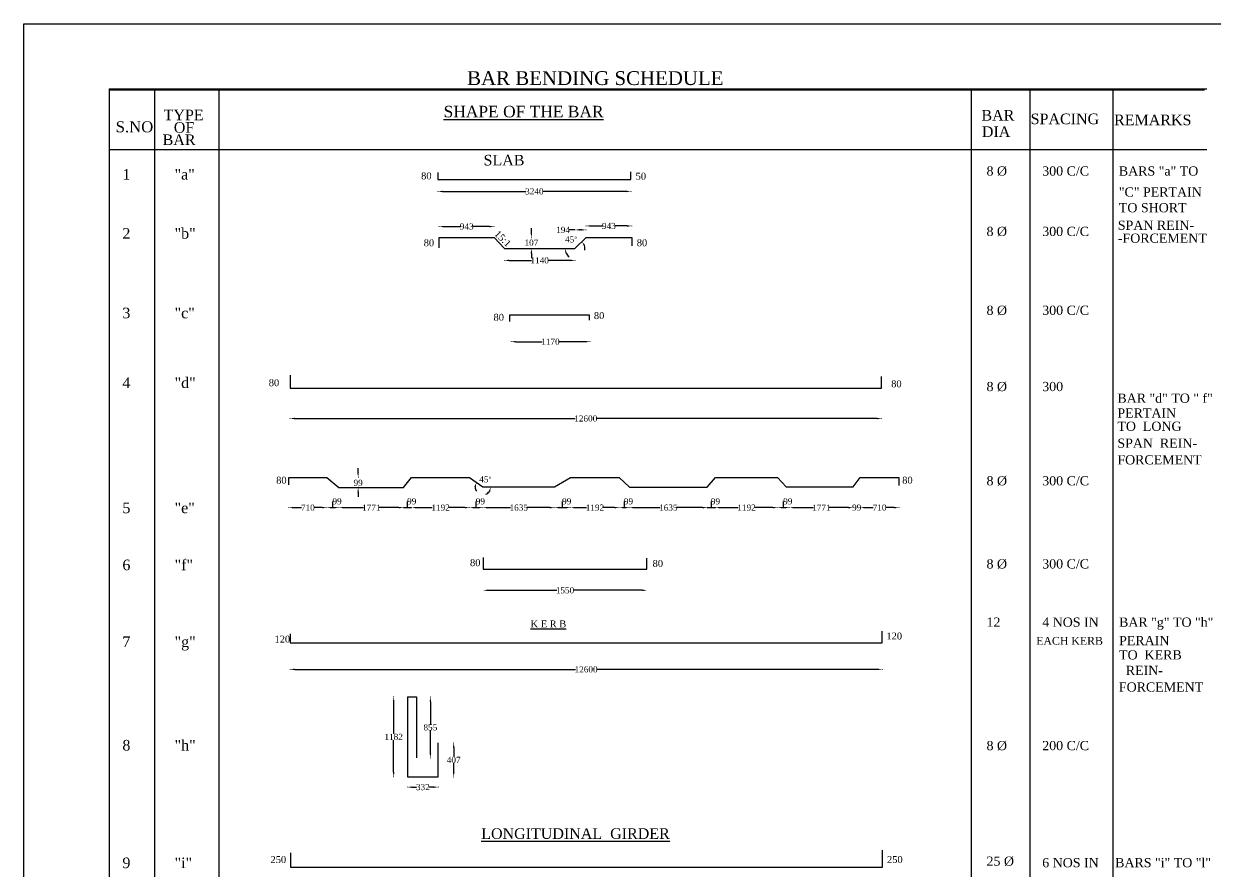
# Model space of a CAD drawing. Header units: millimetres. Extents: x -51840 to -5296, y 21153 to 56967.
# Drawn here: x -51840 to -26484, y 38938 to 56967 of the extents above; entities that cross this region are included whole.
import ezdxf

# ---------------------------------------------------------------- set-up
doc = ezdxf.new("R2010")
doc.units = ezdxf.units.MM
doc.header["$MEASUREMENT"] = 0
for name, color, linetype in [('DIM', 5, 'Continuous'), ('DWG.LINE', 10, 'Continuous'), ('TEXT', 7, 'Continuous')]:
    doc.layers.add(name, color=color, linetype=linetype)
doc.layers.add('TITLE', color=7, linetype='Continuous', lineweight=30)
doc.styles.get("Standard").update_dxf_attribs({"font": 'times.ttf', "height": 130})
doc.dimstyles.get("Standard").update_dxf_attribs({"dimtxt": 130, "dimasz": 100, "dimexe": 0.18, "dimexo": 0.0625, "dimgap": 0.09, "dimtad": 0, "dimtih": 1, "dimtoh": 1, "dimdec": 0, "dimzin": 0, "dimdsep": 46, "dimtxsty": 'Standard', "dimcen": 300, "dimclrd": 5, "dimclre": 5, "dimclrt": 4, "dimadec": 0, "dimazin": 0, "dimtfac": 1, "dimtdec": 0, "dimtofl": 0, "dimtmove": 0, "dimatfit": 3, "dimfxl": 0, "dimtolj": 1, "dimtzin": 0, "dimarcsym": 0})

# ---------------------------------------------------------------- blocks, each defined once
blk = doc.blocks.new('*D51')
at = {"layer": 'Defpoints', "color": 0, "ltscale": 0.2}
for p in [(-43019, 53648), (-38910, 53648), (-38910, 53396)]:
    blk.add_point(p, dxfattribs=at)
at = {"layer": 'DIM', "color": 5, "lineweight": -2, "ltscale": 0.2}
for p, q in [((-43019, 53401), (-43019, 53396)), ((-42919, 53396), (-41149, 53396)), ((-39010, 53396), (-40780, 53396)), ((-38910, 53401), (-38910, 53396))]:
    blk.add_line(p, q, dxfattribs=at)
at = {"layer": 'DIM', "color": 5, "ltscale": 0.2}
for points in [[(-42919, 53413), (-42919, 53380), (-43019, 53396)], [(-39010, 53413), (-39010, 53380), (-38910, 53396)]]:
    blk.add_solid(points, dxfattribs=at)
at = {"layer": 'DIM', "color": 4, "ltscale": 0.2, "insert": (-40965, 53396), "char_height": 130, "attachment_point": 5}
blk.add_mtext('\\A1;3240', dxfattribs=at)
blk = doc.blocks.new('*D52')
at = {"layer": 'Defpoints', "color": 0, "ltscale": 0.2}
for p in [(-41818, 52648), (-42995, 52413), (-41818, 52413)]:
    blk.add_point(p, dxfattribs=at)
at = {"layer": 'DIM', "color": 5, "lineweight": -2, "ltscale": 0.2}
for p, q in [((-42995, 52643), (-42995, 52648)), ((-42895, 52648), (-42539, 52648)), ((-41918, 52648), (-42274, 52648)), ((-41818, 52643), (-41818, 52648))]:
    blk.add_line(p, q, dxfattribs=at)
at = {"layer": 'DIM', "color": 5, "ltscale": 0.2}
for points in [[(-42895, 52664), (-42895, 52631), (-42995, 52648)], [(-41918, 52664), (-41918, 52631), (-41818, 52648)]]:
    blk.add_solid(points, dxfattribs=at)
at = {"layer": 'DIM', "color": 4, "ltscale": 0.2, "insert": (-42406, 52648), "char_height": 130, "attachment_point": 5}
blk.add_mtext('\\A1;943', dxfattribs=at)
blk = doc.blocks.new('*D53')
at = {"layer": 'Defpoints', "color": 0, "ltscale": 0.2}
for p in [(-41603, 52178), (-40100, 52178), (-40100, 51927)]:
    blk.add_point(p, dxfattribs=at)
at = {"layer": 'DIM', "color": 5, "lineweight": -2, "ltscale": 0.2}
for p, q in [((-41603, 51932), (-41603, 51927)), ((-41503, 51927), (-41029, 51927)), ((-40200, 51927), (-40674, 51927)), ((-40100, 51932), (-40100, 51927))]:
    blk.add_line(p, q, dxfattribs=at)
at = {"layer": 'DIM', "color": 5, "ltscale": 0.2}
for points in [[(-41503, 51944), (-41503, 51910), (-41603, 51927)], [(-40200, 51944), (-40200, 51910), (-40100, 51927)]]:
    blk.add_solid(points, dxfattribs=at)
at = {"layer": 'DIM', "color": 4, "ltscale": 0.2, "insert": (-40852, 51927), "char_height": 130, "attachment_point": 5}
blk.add_mtext('\\A1;1140', dxfattribs=at)
blk = doc.blocks.new('*D54')
at = {"layer": 'Defpoints', "color": 0, "ltscale": 0.2}
for p in [(-38891, 52661), (-39865, 52413), (-38891, 52413)]:
    blk.add_point(p, dxfattribs=at)
at = {"layer": 'DIM', "color": 5, "lineweight": -2, "ltscale": 0.2}
for p, q in [((-39865, 52656), (-39865, 52661)), ((-39765, 52661), (-39510, 52661)), ((-38991, 52661), (-39245, 52661)), ((-38891, 52656), (-38891, 52661))]:
    blk.add_line(p, q, dxfattribs=at)
at = {"layer": 'DIM', "color": 5, "ltscale": 0.2}
for points in [[(-39765, 52678), (-39765, 52644), (-39865, 52661)], [(-38991, 52678), (-38991, 52644), (-38891, 52661)]]:
    blk.add_solid(points, dxfattribs=at)
at = {"layer": 'DIM', "color": 4, "ltscale": 0.2, "insert": (-39378, 52661), "char_height": 130, "attachment_point": 5}
blk.add_mtext('\\A1;943', dxfattribs=at)
blk = doc.blocks.new('*D55')
at = {"layer": 'Defpoints', "color": 0, "ltscale": 0.2}
for p in [(-41047, 52413), (-41028, 52413), (-41047, 52178)]:
    blk.add_point(p, dxfattribs=at)
at = {"layer": 'DIM', "color": 5, "lineweight": -2, "ltscale": 0.2}
for p, q in [((-41028, 52513), (-41028, 52613)), ((-41033, 52413), (-41028, 52413)), ((-41033, 52178), (-41028, 52178)), ((-41028, 52078), (-41028, 51978))]:
    blk.add_line(p, q, dxfattribs=at)
at = {"layer": 'DIM', "color": 5, "ltscale": 0.2}
for points in [[(-41045, 52513), (-41011, 52513), (-41028, 52413)], [(-41045, 52078), (-41011, 52078), (-41028, 52178)]]:
    blk.add_solid(points, dxfattribs=at)
at = {"layer": 'DIM', "color": 4, "ltscale": 0.2, "insert": (-41028, 52306), "char_height": 130, "attachment_point": 5}
blk.add_mtext('\\A1;107', dxfattribs=at)
blk = doc.blocks.new('*D2')
at = {"layer": 'Defpoints', "color": 0, "ltscale": 0.2}
for p in [(-41462, 50219), (-39781, 50219), (-39781, 50195)]:
    blk.add_point(p, dxfattribs=at)
at = {"layer": 'DIM', "color": 5, "lineweight": -2, "ltscale": 0.2}
for p, q in [((-41462, 50200), (-41462, 50195)), ((-41362, 50195), (-40799, 50195)), ((-39881, 50195), (-40444, 50195)), ((-39781, 50200), (-39781, 50195))]:
    blk.add_line(p, q, dxfattribs=at)
at = {"layer": 'DIM', "color": 5, "ltscale": 0.2}
for points in [[(-41362, 50212), (-41362, 50178), (-41462, 50195)], [(-39881, 50212), (-39881, 50178), (-39781, 50195)]]:
    blk.add_solid(points, dxfattribs=at)
at = {"layer": 'DIM', "color": 4, "ltscale": 0.2, "insert": (-40622, 50195), "char_height": 130, "attachment_point": 5}
blk.add_mtext('\\A1;1170', dxfattribs=at)
blk = doc.blocks.new('*D3')
at = {"layer": 'Defpoints', "color": 0, "ltscale": 0.2}
for p in [(-46170, 48537), (-33570, 48559), (-33570, 48537)]:
    blk.add_point(p, dxfattribs=at)
at = {"layer": 'DIM', "color": 5, "lineweight": -2, "ltscale": 0.2}
for p, q in [((-46170, 48554), (-46170, 48559)), ((-46070, 48559), (-40095, 48559)), ((-33670, 48559), (-39644, 48559)), ((-33570, 48554), (-33570, 48559))]:
    blk.add_line(p, q, dxfattribs=at)
at = {"layer": 'DIM', "color": 5, "ltscale": 0.2}
for points in [[(-46070, 48576), (-46070, 48543), (-46170, 48559)], [(-33670, 48576), (-33670, 48543), (-33570, 48559)]]:
    blk.add_solid(points, dxfattribs=at)
at = {"layer": 'DIM', "color": 4, "ltscale": 0.2, "insert": (-39870, 48559), "char_height": 130, "attachment_point": 5}
blk.add_mtext('\\A1;12600', dxfattribs=at)
blk = doc.blocks.new('*D4')
at = {"layer": 'Defpoints', "color": 0, "ltscale": 0.2}
for p in [(-46194, 46657), (-45385, 46661), (-45385, 46657)]:
    blk.add_point(p, dxfattribs=at)
at = {"layer": 'DIM', "color": 5, "lineweight": -2, "ltscale": 0.2}
for p, q in [((-46194, 46657), (-46194, 46661)), ((-46094, 46661), (-45927, 46661)), ((-45485, 46661), (-45653, 46661)), ((-45385, 46657), (-45385, 46661))]:
    blk.add_line(p, q, dxfattribs=at)
at = {"layer": 'DIM', "color": 5, "ltscale": 0.2}
for points in [[(-46094, 46678), (-46094, 46644), (-46194, 46661)], [(-45485, 46678), (-45485, 46644), (-45385, 46661)]]:
    blk.add_solid(points, dxfattribs=at)
at = {"layer": 'DIM', "color": 4, "ltscale": 0.2, "insert": (-45790, 46661), "char_height": 130, "attachment_point": 5}
blk.add_mtext('\\A1;710', dxfattribs=at)
blk = doc.blocks.new('*D5')
at = {"layer": 'Defpoints', "color": 0, "ltscale": 0.2}
for p in [(-45385, 46657), (-45127, 46661), (-45127, 46642)]:
    blk.add_point(p, dxfattribs=at)
at = {"layer": 'DIM', "color": 5, "lineweight": -2, "ltscale": 0.2}
for p, q in [((-45385, 46657), (-45385, 46661)), ((-45285, 46661), (-45227, 46661)), ((-45256, 46661), (-45256, 46794)), ((-45256, 46794), (-45256, 46794)), ((-45127, 46656), (-45127, 46661))]:
    blk.add_line(p, q, dxfattribs=at)
at = {"layer": 'DIM', "color": 5, "ltscale": 0.2}
for points in [[(-45285, 46678), (-45285, 46644), (-45385, 46661)], [(-45227, 46678), (-45227, 46644), (-45127, 46661)]]:
    blk.add_solid(points, dxfattribs=at)
at = {"layer": 'DIM', "color": 4, "ltscale": 0.2, "insert": (-45168, 46794), "char_height": 130, "attachment_point": 5}
blk.add_mtext('\\A1;99', dxfattribs=at)
blk = doc.blocks.new('*D6')
at = {"layer": 'Defpoints', "color": 0, "ltscale": 0.2}
for p in [(-43750, 46661), (-45127, 46642), (-43750, 46646)]:
    blk.add_point(p, dxfattribs=at)
at = {"layer": 'DIM', "color": 5, "lineweight": -2, "ltscale": 0.2}
for p, q in [((-45127, 46656), (-45127, 46661)), ((-45027, 46661), (-44608, 46661)), ((-43850, 46661), (-44270, 46661)), ((-43750, 46656), (-43750, 46661))]:
    blk.add_line(p, q, dxfattribs=at)
at = {"layer": 'DIM', "color": 5, "ltscale": 0.2}
for points in [[(-45027, 46678), (-45027, 46644), (-45127, 46661)], [(-43850, 46678), (-43850, 46644), (-43750, 46661)]]:
    blk.add_solid(points, dxfattribs=at)
at = {"layer": 'DIM', "color": 4, "ltscale": 0.2, "insert": (-44439, 46661), "char_height": 130, "attachment_point": 5}
blk.add_mtext('\\A1;1771', dxfattribs=at)
blk = doc.blocks.new('*D7')
at = {"layer": 'Defpoints', "color": 0, "ltscale": 0.2}
for p in [(-43580, 46661), (-43580, 46656), (-43750, 46646)]:
    blk.add_point(p, dxfattribs=at)
at = {"layer": 'DIM', "color": 5, "lineweight": -2, "ltscale": 0.2}
for p, q in [((-43850, 46661), (-43950, 46661)), ((-43750, 46656), (-43750, 46661)), ((-43750, 46661), (-43580, 46661)), ((-43665, 46661), (-43665, 46794)), ((-43665, 46794), (-43665, 46794)), ((-43580, 46656), (-43580, 46661)), ((-43480, 46661), (-43380, 46661))]:
    blk.add_line(p, q, dxfattribs=at)
at = {"layer": 'DIM', "color": 5, "ltscale": 0.2}
for points in [[(-43850, 46678), (-43850, 46644), (-43750, 46661)], [(-43480, 46678), (-43480, 46644), (-43580, 46661)]]:
    blk.add_solid(points, dxfattribs=at)
at = {"layer": 'DIM', "color": 4, "ltscale": 0.2, "insert": (-43577, 46794), "char_height": 130, "attachment_point": 5}
blk.add_mtext('\\A1;99', dxfattribs=at)
blk = doc.blocks.new('*D8')
at = {"layer": 'Defpoints', "color": 0, "ltscale": 0.2}
for p in [(-43580, 46656), (-42346, 46661), (-42346, 46590)]:
    blk.add_point(p, dxfattribs=at)
at = {"layer": 'DIM', "color": 5, "lineweight": -2, "ltscale": 0.2}
for p, q in [((-43580, 46656), (-43580, 46661)), ((-43480, 46661), (-43140, 46661)), ((-42446, 46661), (-42786, 46661)), ((-42346, 46656), (-42346, 46661))]:
    blk.add_line(p, q, dxfattribs=at)
at = {"layer": 'DIM', "color": 5, "ltscale": 0.2}
for points in [[(-43480, 46678), (-43480, 46644), (-43580, 46661)], [(-42446, 46678), (-42446, 46644), (-42346, 46661)]]:
    blk.add_solid(points, dxfattribs=at)
at = {"layer": 'DIM', "color": 4, "ltscale": 0.2, "insert": (-42963, 46661), "char_height": 130, "attachment_point": 5}
blk.add_mtext('\\A1;1192', dxfattribs=at)
blk = doc.blocks.new('*D9')
at = {"layer": 'Defpoints', "color": 0, "ltscale": 0.2}
for p in [(-42061, 46661), (-42346, 46590), (-42061, 46576)]:
    blk.add_point(p, dxfattribs=at)
at = {"layer": 'DIM', "color": 5, "lineweight": -2, "ltscale": 0.2}
for p, q in [((-42346, 46656), (-42346, 46661)), ((-42246, 46661), (-42161, 46661)), ((-42203, 46661), (-42203, 46794)), ((-42203, 46794), (-42203, 46794)), ((-42061, 46656), (-42061, 46661))]:
    blk.add_line(p, q, dxfattribs=at)
at = {"layer": 'DIM', "color": 5, "ltscale": 0.2}
for points in [[(-42246, 46678), (-42246, 46644), (-42346, 46661)], [(-42161, 46678), (-42161, 46644), (-42061, 46661)]]:
    blk.add_solid(points, dxfattribs=at)
at = {"layer": 'DIM', "color": 4, "ltscale": 0.2, "insert": (-42115, 46794), "char_height": 130, "attachment_point": 5}
blk.add_mtext('\\A1;99', dxfattribs=at)
blk = doc.blocks.new('*D10')
at = {"layer": 'Defpoints', "color": 0, "ltscale": 0.2}
for p in [(-40536, 46661), (-42061, 46576), (-40536, 46583)]:
    blk.add_point(p, dxfattribs=at)
at = {"layer": 'DIM', "color": 5, "lineweight": -2, "ltscale": 0.2}
for p, q in [((-42061, 46656), (-42061, 46661)), ((-41961, 46661), (-41473, 46661)), ((-40636, 46661), (-41124, 46661)), ((-40536, 46656), (-40536, 46661))]:
    blk.add_line(p, q, dxfattribs=at)
at = {"layer": 'DIM', "color": 5, "ltscale": 0.2}
for points in [[(-41961, 46678), (-41961, 46644), (-42061, 46661)], [(-40636, 46678), (-40636, 46644), (-40536, 46661)]]:
    blk.add_solid(points, dxfattribs=at)
at = {"layer": 'DIM', "color": 4, "ltscale": 0.2, "insert": (-41298, 46661), "char_height": 130, "attachment_point": 5}
blk.add_mtext('\\A1;1635', dxfattribs=at)
blk = doc.blocks.new('*D11')
at = {"layer": 'Defpoints', "color": 0, "ltscale": 0.2}
for p in [(-40193, 46661), (-40536, 46583), (-40193, 46453)]:
    blk.add_point(p, dxfattribs=at)
at = {"layer": 'DIM', "color": 5, "lineweight": -2, "ltscale": 0.2}
for p, q in [((-40536, 46656), (-40536, 46661)), ((-40436, 46661), (-40293, 46661)), ((-40365, 46661), (-40365, 46794)), ((-40365, 46794), (-40365, 46794)), ((-40193, 46656), (-40193, 46661))]:
    blk.add_line(p, q, dxfattribs=at)
at = {"layer": 'DIM', "color": 5, "ltscale": 0.2}
for points in [[(-40436, 46678), (-40436, 46644), (-40536, 46661)], [(-40293, 46678), (-40293, 46644), (-40193, 46661)]]:
    blk.add_solid(points, dxfattribs=at)
at = {"layer": 'DIM', "color": 4, "ltscale": 0.2, "insert": (-40276, 46794), "char_height": 130, "attachment_point": 5}
blk.add_mtext('\\A1;99', dxfattribs=at)
blk = doc.blocks.new('*D12')
at = {"layer": 'Defpoints', "color": 0, "ltscale": 0.2}
for p in [(-39156, 46661), (-40193, 46453), (-39156, 46531)]:
    blk.add_point(p, dxfattribs=at)
at = {"layer": 'DIM', "color": 5, "lineweight": -2, "ltscale": 0.2}
for p, q in [((-40193, 46656), (-40193, 46661)), ((-40093, 46661), (-39852, 46661)), ((-39256, 46661), (-39498, 46661)), ((-39156, 46656), (-39156, 46661))]:
    blk.add_line(p, q, dxfattribs=at)
at = {"layer": 'DIM', "color": 5, "ltscale": 0.2}
for points in [[(-40093, 46678), (-40093, 46644), (-40193, 46661)], [(-39256, 46678), (-39256, 46644), (-39156, 46661)]]:
    blk.add_solid(points, dxfattribs=at)
at = {"layer": 'DIM', "color": 4, "ltscale": 0.2, "insert": (-39675, 46661), "char_height": 130, "attachment_point": 5}
blk.add_mtext('\\A1;1192', dxfattribs=at)
blk = doc.blocks.new('*D13')
at = {"layer": 'Defpoints', "color": 0, "ltscale": 0.2}
for p in [(-38940, 46661), (-39156, 46531), (-38940, 46483)]:
    blk.add_point(p, dxfattribs=at)
at = {"layer": 'DIM', "color": 5, "lineweight": -2, "ltscale": 0.2}
for p, q in [((-39156, 46656), (-39156, 46661)), ((-39056, 46661), (-39040, 46661)), ((-39048, 46661), (-39048, 46794)), ((-39048, 46794), (-39048, 46794)), ((-38940, 46656), (-38940, 46661))]:
    blk.add_line(p, q, dxfattribs=at)
at = {"layer": 'DIM', "color": 5, "ltscale": 0.2}
for points in [[(-39056, 46678), (-39056, 46644), (-39156, 46661)], [(-39040, 46678), (-39040, 46644), (-38940, 46661)]]:
    blk.add_solid(points, dxfattribs=at)
at = {"layer": 'DIM', "color": 4, "ltscale": 0.2, "insert": (-38960, 46794), "char_height": 130, "attachment_point": 5}
blk.add_mtext('\\A1;99', dxfattribs=at)
blk = doc.blocks.new('*D14')
at = {"layer": 'Defpoints', "color": 0, "ltscale": 0.2}
for p in [(-37283, 46661), (-38940, 46483), (-37283, 46468)]:
    blk.add_point(p, dxfattribs=at)
at = {"layer": 'DIM', "color": 5, "lineweight": -2, "ltscale": 0.2}
for p, q in [((-38940, 46656), (-38940, 46661)), ((-38840, 46661), (-38286, 46661)), ((-37383, 46661), (-37937, 46661)), ((-37283, 46656), (-37283, 46661))]:
    blk.add_line(p, q, dxfattribs=at)
at = {"layer": 'DIM', "color": 5, "ltscale": 0.2}
for points in [[(-38840, 46678), (-38840, 46644), (-38940, 46661)], [(-37383, 46678), (-37383, 46644), (-37283, 46661)]]:
    blk.add_solid(points, dxfattribs=at)
at = {"layer": 'DIM', "color": 4, "ltscale": 0.2, "insert": (-38111, 46661), "char_height": 130, "attachment_point": 5}
blk.add_mtext('\\A1;1635', dxfattribs=at)
blk = doc.blocks.new('*D15')
at = {"layer": 'Defpoints', "color": 0, "ltscale": 0.2}
for p in [(-37108, 46661), (-37283, 46468), (-37108, 46416)]:
    blk.add_point(p, dxfattribs=at)
at = {"layer": 'DIM', "color": 5, "lineweight": -2, "ltscale": 0.2}
for p, q in [((-37383, 46661), (-37483, 46661)), ((-37283, 46656), (-37283, 46661)), ((-37283, 46661), (-37108, 46661)), ((-37195, 46661), (-37195, 46794)), ((-37195, 46794), (-37195, 46794)), ((-37108, 46656), (-37108, 46661)), ((-37008, 46661), (-36908, 46661))]:
    blk.add_line(p, q, dxfattribs=at)
at = {"layer": 'DIM', "color": 5, "ltscale": 0.2}
for points in [[(-37383, 46678), (-37383, 46644), (-37283, 46661)], [(-37008, 46678), (-37008, 46644), (-37108, 46661)]]:
    blk.add_solid(points, dxfattribs=at)
at = {"layer": 'DIM', "color": 4, "ltscale": 0.2, "insert": (-37107, 46794), "char_height": 130, "attachment_point": 5}
blk.add_mtext('\\A1;99', dxfattribs=at)
blk = doc.blocks.new('*D16')
at = {"layer": 'Defpoints', "color": 0, "ltscale": 0.2}
for p in [(-35782, 46661), (-37108, 46416), (-35782, 46487)]:
    blk.add_point(p, dxfattribs=at)
at = {"layer": 'DIM', "color": 5, "lineweight": -2, "ltscale": 0.2}
for p, q in [((-37108, 46656), (-37108, 46661)), ((-37008, 46661), (-36622, 46661)), ((-35882, 46661), (-36268, 46661)), ((-35782, 46656), (-35782, 46661))]:
    blk.add_line(p, q, dxfattribs=at)
at = {"layer": 'DIM', "color": 5, "ltscale": 0.2}
for points in [[(-37008, 46678), (-37008, 46644), (-37108, 46661)], [(-35882, 46678), (-35882, 46644), (-35782, 46661)]]:
    blk.add_solid(points, dxfattribs=at)
at = {"layer": 'DIM', "color": 4, "ltscale": 0.2, "insert": (-36445, 46661), "char_height": 130, "attachment_point": 5}
blk.add_mtext('\\A1;1192', dxfattribs=at)
blk = doc.blocks.new('*D17')
at = {"layer": 'Defpoints', "color": 0, "ltscale": 0.2}
for p in [(-35528, 46661), (-35782, 46487), (-35528, 46327)]:
    blk.add_point(p, dxfattribs=at)
at = {"layer": 'DIM', "color": 5, "lineweight": -2, "ltscale": 0.2}
for p, q in [((-35782, 46656), (-35782, 46661)), ((-35682, 46661), (-35628, 46661)), ((-35655, 46661), (-35655, 46794)), ((-35655, 46794), (-35655, 46794)), ((-35528, 46656), (-35528, 46661))]:
    blk.add_line(p, q, dxfattribs=at)
at = {"layer": 'DIM', "color": 5, "ltscale": 0.2}
for points in [[(-35682, 46678), (-35682, 46644), (-35782, 46661)], [(-35628, 46678), (-35628, 46644), (-35528, 46661)]]:
    blk.add_solid(points, dxfattribs=at)
at = {"layer": 'DIM', "color": 4, "ltscale": 0.2, "insert": (-35567, 46794), "char_height": 130, "attachment_point": 5}
blk.add_mtext('\\A1;99', dxfattribs=at)
blk = doc.blocks.new('*D56')
at = {"layer": 'Defpoints', "color": 0, "ltscale": 0.2}
for p in [(-34177, 47104), (-34177, 46661), (-35528, 46327)]:
    blk.add_point(p, dxfattribs=at)
at = {"layer": 'DIM', "color": 5, "lineweight": -2, "ltscale": 0.2}
for p, q in [((-35528, 46656), (-35528, 46661)), ((-35428, 46661), (-35021, 46661)), ((-34277, 46661), (-34683, 46661)), ((-34177, 46666), (-34177, 46661))]:
    blk.add_line(p, q, dxfattribs=at)
at = {"layer": 'DIM', "color": 5, "ltscale": 0.2}
for points in [[(-35428, 46678), (-35428, 46644), (-35528, 46661)], [(-34277, 46678), (-34277, 46644), (-34177, 46661)]]:
    blk.add_solid(points, dxfattribs=at)
at = {"layer": 'DIM', "color": 4, "ltscale": 0.2, "insert": (-34852, 46661), "char_height": 130, "attachment_point": 5}
blk.add_mtext('\\A1;1771', dxfattribs=at)
blk = doc.blocks.new('*D18')
at = {"layer": 'Defpoints', "color": 0, "ltscale": 0.2}
for p in [(-34177, 46666), (-34022, 46666), (-34022, 46661)]:
    blk.add_point(p, dxfattribs=at)
at = {"layer": 'DIM', "color": 5, "lineweight": -2, "ltscale": 0.2}
for p, q in [((-34277, 46661), (-34377, 46661)), ((-34177, 46666), (-34177, 46661)), ((-34022, 46666), (-34022, 46661)), ((-33922, 46661), (-33822, 46661))]:
    blk.add_line(p, q, dxfattribs=at)
at = {"layer": 'DIM', "color": 5, "ltscale": 0.2}
for points in [[(-34277, 46678), (-34277, 46644), (-34177, 46661)], [(-33922, 46678), (-33922, 46644), (-34022, 46661)]]:
    blk.add_solid(points, dxfattribs=at)
at = {"layer": 'DIM', "color": 4, "ltscale": 0.2, "insert": (-34099, 46661), "char_height": 130, "attachment_point": 5}
blk.add_mtext('\\A1;99', dxfattribs=at)
blk = doc.blocks.new('*D19')
at = {"layer": 'Defpoints', "color": 0, "ltscale": 0.2}
for p in [(-34022, 46661), (-33202, 46661), (-33202, 46661)]:
    blk.add_point(p, dxfattribs=at)
at = {"layer": 'DIM', "color": 5, "lineweight": -2, "ltscale": 0.2}
for p, q in [((-34022, 46661), (-34022, 46661)), ((-33922, 46661), (-33749, 46661)), ((-33302, 46661), (-33475, 46661)), ((-33202, 46661), (-33202, 46660))]:
    blk.add_line(p, q, dxfattribs=at)
at = {"layer": 'DIM', "color": 5, "ltscale": 0.2}
for points in [[(-33922, 46677), (-33922, 46644), (-34022, 46661)], [(-33302, 46677), (-33302, 46644), (-33202, 46661)]]:
    blk.add_solid(points, dxfattribs=at)
at = {"layer": 'DIM', "color": 4, "ltscale": 0.2, "insert": (-33612, 46661), "char_height": 130, "attachment_point": 5}
blk.add_mtext('\\A1;710', dxfattribs=at)
blk = doc.blocks.new('*D57')
at = {"layer": 'Defpoints', "color": 0, "ltscale": 0.2}
for p in [(-44495, 47303), (-44719, 47090), (-44495, 47090)]:
    blk.add_point(p, dxfattribs=at)
at = {"layer": 'DIM', "color": 5, "lineweight": -2, "ltscale": 0.2}
for p, q in [((-44719, 47403), (-44719, 47503)), ((-44714, 47303), (-44720, 47303)), ((-44714, 47090), (-44720, 47090)), ((-44719, 46990), (-44719, 46890))]:
    blk.add_line(p, q, dxfattribs=at)
at = {"layer": 'DIM', "color": 5, "ltscale": 0.2}
for points in [[(-44736, 47403), (-44703, 47403), (-44719, 47303)], [(-44736, 46990), (-44703, 46990), (-44719, 47090)]]:
    blk.add_solid(points, dxfattribs=at)
at = {"layer": 'DIM', "color": 4, "ltscale": 0.2, "insert": (-44719, 47189), "char_height": 130, "attachment_point": 5}
blk.add_mtext('\\A1;99', dxfattribs=at)
blk = doc.blocks.new('*D58')
at = {"layer": 'Defpoints', "color": 0, "ltscale": 0.2}
for p in [(-42346, 47303), (-41949, 47228), (-42061, 47102), (-42061, 47102), (-40536, 47102)]:
    blk.add_point(p, dxfattribs=at)
at = {"layer": 'DIM', "color": 5, "lineweight": -2, "ltscale": 0.2}
for start, end in [(179.4674, 214.0135), (290.9079, 325.4539)]:
    blk.add_arc((-42061, 47102), 168, start, end, dxfattribs=at)
at = {"layer": 'DIM', "color": 5, "ltscale": 0.2}
for points in [[(-42245, 47109), (-42213, 47099), (-42198, 47199)], [(-41938, 47012), (-41906, 47002), (-41892, 47102)]]:
    blk.add_solid(points, dxfattribs=at)
at = {"layer": 'DIM', "color": 4, "ltscale": 0.2, "insert": (-42010, 47263), "char_height": 130, "attachment_point": 5}
blk.add_mtext('\\A1;45{\\fCentury Gothic|b0|i0|c0|p34;\\H0.875x;°}', dxfattribs=at)
blk = doc.blocks.new('*D20')
at = {"layer": 'Defpoints', "color": 0, "ltscale": 0.2}
for p in [(-42055, 44933), (-38568, 44933), (-38568, 44900)]:
    blk.add_point(p, dxfattribs=at)
at = {"layer": 'DIM', "color": 5, "lineweight": -2, "ltscale": 0.2}
for p, q in [((-42055, 44905), (-42055, 44900)), ((-41955, 44900), (-40489, 44900)), ((-38668, 44900), (-40134, 44900)), ((-38568, 44905), (-38568, 44900))]:
    blk.add_line(p, q, dxfattribs=at)
at = {"layer": 'DIM', "color": 5, "ltscale": 0.2}
for points in [[(-41955, 44917), (-41955, 44884), (-42055, 44900)], [(-38668, 44917), (-38668, 44884), (-38568, 44900)]]:
    blk.add_solid(points, dxfattribs=at)
at = {"layer": 'DIM', "color": 4, "ltscale": 0.2, "insert": (-40312, 44900), "char_height": 130, "attachment_point": 5}
blk.add_mtext('\\A1;1550', dxfattribs=at)
blk = doc.blocks.new('*D21')
at = {"layer": 'Defpoints', "color": 0, "ltscale": 0.2}
for p in [(-46169, 43266), (-33557, 43266), (-33557, 43215)]:
    blk.add_point(p, dxfattribs=at)
at = {"layer": 'DIM', "color": 5, "lineweight": -2, "ltscale": 0.2}
for p, q in [((-46169, 43220), (-46169, 43215)), ((-46069, 43215), (-40088, 43215)), ((-33657, 43215), (-39638, 43215)), ((-33557, 43220), (-33557, 43215))]:
    blk.add_line(p, q, dxfattribs=at)
at = {"layer": 'DIM', "color": 5, "ltscale": 0.2}
for points in [[(-46069, 43232), (-46069, 43199), (-46169, 43215)], [(-33657, 43232), (-33657, 43199), (-33557, 43215)]]:
    blk.add_solid(points, dxfattribs=at)
at = {"layer": 'DIM', "color": 4, "ltscale": 0.2, "insert": (-39863, 43215), "char_height": 130, "attachment_point": 5}
blk.add_mtext('\\A1;12600', dxfattribs=at)
blk = doc.blocks.new('*D22')
at = {"layer": 'Defpoints', "color": 0, "ltscale": 0.2}
for p in [(-43930, 42627), (-43962, 40926), (-43930, 40926)]:
    blk.add_point(p, dxfattribs=at)
at = {"layer": 'DIM', "color": 5, "lineweight": -2, "ltscale": 0.2}
for p, q in [((-43957, 42627), (-43962, 42627)), ((-43962, 42527), (-43962, 41843)), ((-43962, 41026), (-43962, 41710)), ((-43957, 40926), (-43962, 40926))]:
    blk.add_line(p, q, dxfattribs=at)
at = {"layer": 'DIM', "color": 5, "ltscale": 0.2}
for points in [[(-43978, 42527), (-43945, 42527), (-43962, 42627)], [(-43978, 41026), (-43945, 41026), (-43962, 40926)]]:
    blk.add_solid(points, dxfattribs=at)
at = {"layer": 'DIM', "color": 4, "ltscale": 0.2, "insert": (-43962, 41777), "char_height": 130, "attachment_point": 5}
blk.add_mtext('\\A1;1182', dxfattribs=at)
blk = doc.blocks.new('*D23')
at = {"layer": 'Defpoints', "color": 0, "ltscale": 0.2}
for p in [(-43203, 42627), (-43203, 41331), (-43180, 41331)]:
    blk.add_point(p, dxfattribs=at)
at = {"layer": 'DIM', "color": 5, "lineweight": -2, "ltscale": 0.2}
for p, q in [((-43185, 42627), (-43180, 42627)), ((-43180, 42527), (-43180, 42045)), ((-43180, 41431), (-43180, 41913)), ((-43185, 41331), (-43180, 41331))]:
    blk.add_line(p, q, dxfattribs=at)
at = {"layer": 'DIM', "color": 5, "ltscale": 0.2}
for points in [[(-43197, 42527), (-43163, 42527), (-43180, 42627)], [(-43197, 41431), (-43163, 41431), (-43180, 41331)]]:
    blk.add_solid(points, dxfattribs=at)
at = {"layer": 'DIM', "color": 4, "ltscale": 0.2, "insert": (-43180, 41979), "char_height": 130, "attachment_point": 5}
blk.add_mtext('\\A1;855', dxfattribs=at)
blk = doc.blocks.new('*D59')
at = {"layer": 'Defpoints', "color": 0, "ltscale": 0.2}
for p in [(-43666, 40926), (-43014, 40926), (-43014, 40707)]:
    blk.add_point(p, dxfattribs=at)
at = {"layer": 'DIM', "color": 5, "lineweight": -2, "ltscale": 0.2}
for p, q in [((-43666, 40712), (-43666, 40706)), ((-43566, 40707), (-43476, 40707)), ((-43114, 40707), (-43204, 40707)), ((-43014, 40712), (-43014, 40706))]:
    blk.add_line(p, q, dxfattribs=at)
at = {"layer": 'DIM', "color": 5, "ltscale": 0.2}
for points in [[(-43566, 40723), (-43566, 40690), (-43666, 40707)], [(-43114, 40723), (-43114, 40690), (-43014, 40707)]]:
    blk.add_solid(points, dxfattribs=at)
at = {"layer": 'DIM', "color": 4, "ltscale": 0.2, "insert": (-43340, 40707), "char_height": 130, "attachment_point": 5}
blk.add_mtext('\\A1;332', dxfattribs=at)
blk = doc.blocks.new('*D60')
at = {"layer": 'Defpoints', "color": 0, "ltscale": 0.2}
for p in [(-43014, 41649), (-42683, 41649), (-43014, 40926)]:
    blk.add_point(p, dxfattribs=at)
at = {"layer": 'DIM', "color": 5, "lineweight": -2, "ltscale": 0.2}
for p, q in [((-42688, 41649), (-42683, 41649)), ((-42683, 41549), (-42683, 41354)), ((-42683, 41026), (-42683, 41221)), ((-42688, 40926), (-42683, 40926))]:
    blk.add_line(p, q, dxfattribs=at)
at = {"layer": 'DIM', "color": 5, "ltscale": 0.2}
for points in [[(-42700, 41549), (-42666, 41549), (-42683, 41649)], [(-42700, 41026), (-42666, 41026), (-42683, 40926)]]:
    blk.add_solid(points, dxfattribs=at)
at = {"layer": 'DIM', "color": 4, "ltscale": 0.2, "insert": (-42683, 41287), "char_height": 130, "attachment_point": 5}
blk.add_mtext('\\A1;407', dxfattribs=at)
blk = doc.blocks.new('*D73')
at = {"layer": 'Defpoints', "color": 0, "ltscale": 0.2}
for p in [(-40100, 52391), (-39865, 52413), (-41603, 52178), (-40100, 52178), (-40100, 52178)]:
    blk.add_point(p, dxfattribs=at)
at = {"layer": 'DIM', "color": 5, "lineweight": -2, "ltscale": 0.2}
for start, end in [(350.596, 17.7755), (207.1795, 234.359)]:
    blk.add_arc((-40100, 52178), 213, start, end, dxfattribs=at)
at = {"layer": 'DIM', "color": 5, "ltscale": 0.2}
for points in [[(-39912, 52234), (-39883, 52251), (-39950, 52328)], [(-40306, 52077), (-40273, 52084), (-40313, 52178)]]:
    blk.add_solid(points, dxfattribs=at)
at = {"layer": 'DIM', "color": 4, "ltscale": 0.2, "insert": (-40182, 52374), "char_height": 130, "attachment_point": 5}
blk.add_mtext('\\A1;45{\\fCentury Gothic|b0|i0|c0|p34;\\H0.875x;°}', dxfattribs=at)
blk = doc.blocks.new('*D74')
at = {"layer": 'Defpoints', "color": 0, "ltscale": 0.2}
for p in [(-39865, 52577), (-40100, 52440), (-39865, 52440)]:
    blk.add_point(p, dxfattribs=at)
at = {"layer": 'DIM', "color": 5, "lineweight": -2, "ltscale": 0.2}
for p, q in [((-40100, 52577), (-40224, 52577)), ((-40100, 52572), (-40100, 52577)), ((-39965, 52577), (-40000, 52577)), ((-39865, 52572), (-39865, 52577))]:
    blk.add_line(p, q, dxfattribs=at)
at = {"layer": 'DIM', "color": 5, "ltscale": 0.2}
for points in [[(-40000, 52594), (-40000, 52561), (-40100, 52577)], [(-39965, 52594), (-39965, 52561), (-39865, 52577)]]:
    blk.add_solid(points, dxfattribs=at)
at = {"layer": 'DIM', "color": 4, "ltscale": 0.2, "insert": (-40354, 52577), "char_height": 130, "attachment_point": 5}
blk.add_mtext('\\A1;194', dxfattribs=at)

msp = doc.modelspace()

# ---------------------------------------------------------------- linework, layer by layer
at = {"layer": 'DWG.LINE', "ltscale": 0.2}
for points in [[(-50023, 55560), (-26692.7, 55560)], [(-50021.6, 55584), (-26638.1, 55584)], [(-50021.6, 55584), (-50021.6, 21152.7)], [(-49053.9, 55584), (-49053.9, 21152.7)], [(-47685.1, 55584), (-47685.1, 21152.7)], [(-31658, 55584), (-31658, 21152.7)], [(-30409.9, 55584), (-30409.9, 21152.7)], [(-28641.9, 55584), (-28641.9, 21152.7)], [(-50021.6, 54286.5), (-26638.1, 54286.5)], [(-43018.9, 53799.4), (-43018.9, 53648.1), (-38910.1, 53648.1), (-38910.1, 53813.6)], [(-42994.8, 52194.1), (-42994.8, 52412.7), (-41818.1, 52412.7), (-41603.1, 52177.7), (-40100.2, 52177.7), (-39864.9, 52412.7), (-38890.5, 52412.7), (-38890.5, 52235.5)], [(-41489.2, 50624.8), (-41489.2, 50766.6), (-39799.8, 50766.6), (-39799.8, 50653.2)], [(-46169.8, 49484.2), (-46169.8, 49204.7), (-33569.8, 49204.7), (-33569.8, 49455.2)], [(-46169.8, 49484.2), (-46169.8, 49204.7), (-33569.8, 49204.7), (-33569.8, 49455.2)], [(-46169.8, 49484.2), (-46169.8, 49204.7), (-33569.8, 49204.7), (-33569.8, 49455.2)], [(-46169.8, 49204.7), (-33569.8, 49204.7)], [(-46169.8, 49204.7), (-33569.8, 49204.7)], [(-46169.8, 49204.7), (-33569.8, 49204.7)], [(-46194.1, 47144.4), (-46194.1, 47303.2), (-45385.2, 47303.2), (-45127.4, 47090.3), (-43750.1, 47090.3), (-43579.7, 47303.2), (-42346.3, 47303.2), (-42060.6, 47102.5), (-40536.3, 47102.5), (-40193.3, 47303.2), (-39156.2, 47303.2), (-38940.1, 47099.2), (-37282.8, 47099.2), (-37107.8, 47303.2), (-35782.5, 47303.2), (-35602.3, 47104.3), (-34176.7, 47104.3), (-34022.3, 47303.2), (-33201.8, 47303.2), (-33201.8, 47135.2)], [(-42055.4, 45601.6), (-42055.4, 45347.1), (-38567.9, 45347.1), (-38567.9, 45585.4)], [(-46169.4, 43970.9), (-46169.4, 43777.7), (-33556.8, 43777.7), (-33556.8, 44031.3)], [(-43666.1, 42627.4), (-43666.1, 40925.8)], [(-43666.1, 42627.4), (-43472.3, 42627.4), (-43472.3, 41331)], [(-43666.1, 40925.8), (-43013.5, 40925.8), (-43013.5, 41648.6)], [(-46159.6, 39309.2), (-46159.6, 38999.8), (-33547.9, 38999.8), (-33547.9, 39363.3)]]:
    msp.add_lwpolyline(points, dxfattribs=at)
at = {"layer": 'TITLE', "ltscale": 0.2}
msp.add_lwpolyline([(-51840.4, 56967.1), (-5296.1, 56967.1), (-5296.1, 21152.7), (-51840.4, 21152.7)], close=True, dxfattribs=at)

# ---------------------------------------------------------------- texts
at = {"layer": 'TEXT', "ltscale": 0.2}
for s, height, p in [('BAR BENDING SCHEDULE', 294.468, (-42397.1, 55663.4)), ('TYPE', 225.76, (-48862.5, 54913.3)), ('BAR', 225.76, (-31441.9, 54905.3)), ('SPACING', 225.76, (-30393.7, 54829.2)), ('REMARKS', 225.76, (-28616.6, 54806.7)), ('S.NO', 235.57, (-49883.5, 54655.2)), ('OF', 225.76, (-48645.2, 54647.1)), ('DIA', 225.76, (-31432.9, 54556.8)), ('BAR', 225.76, (-48883, 54384.9)), ('SLAB', 225.76, (-42047.7, 53949.9)), ('1', 225.8, (-49740, 53647.7)), ('"a"', 225.76, (-48628.6, 53647.7)), ('80', 147.23, (-43376.9, 53653.9)), ('50', 147.23, (-38807.5, 53647.7)), ('8 %%C', 196.31, (-31333.2, 53733.5)), ('300 C/C', 196.31, (-30146.6, 53733.5)), ('BARS "a" TO', 196.312, (-28514.3, 53733.5)), ('"C" PERTAIN', 196.312, (-28514.3, 53285.9)), ('TO SHORT', 196.31, (-28514.3, 52951.8)), ('SPAN REIN-', 196.31, (-28536.1, 52577.6)), ('2', 225.8, (-49740, 52389.9)), ('"b"', 225.76, (-48628.6, 52389.9)), ('8 %%C', 196.31, (-31333.2, 52447.1)), ('300 C/C', 196.31, (-30146.6, 52447.1)), ('-FORCEMENT', 196.31, (-28536.1, 52302.6)), ('80', 147.23, (-43321.7, 52228.7)), ('80', 147.23, (-38783.7, 52228.7)), ('8 %%C', 196.31, (-31333.2, 50766.6)), ('3', 225.8, (-49740, 50695.1)), ('"c"', 225.76, (-48628.6, 50695.1)), ('80', 147.23, (-41834.6, 50642.1)), ('80', 147.23, (-39697.1, 50677.3)), ('300 C/C', 196.31, (-30146.6, 50766.6)), ('"d"', 225.76, (-48628.6, 49209)), ('4', 225.8, (-49740, 49209)), ('80', 147.23, (-46622.6, 49247.9)), ('80', 147.23, (-33364.5, 49224.7)), ('8 %%C', 196.31, (-31333.2, 49142.5)), ('300 ', 196.31, (-30146.6, 49142.5)), ('BAR "d" TO " f"', 196.312, (-28546.1, 48894.4)), ('PERTAIN', 196.31, (-28546.1, 48578.6)), ('TO  LONG', 196.31, (-28546.1, 48296.6)), ('SPAN  REIN-', 196.312, (-28546.1, 47935.7)), ('FORCEMENT', 196.31, (-28546.1, 47581.7)), ('80', 147.23, (-46464.5, 47172)), ('80', 147.23, (-33129.7, 47172)), ('8 %%C', 196.31, (-31333.2, 47134.9)), ('300 C/C', 196.31, (-30146.6, 47134.9)), ('5', 225.8, (-49740, 46542.5)), ('"e"', 225.76, (-48628.6, 46542.5)), ('6', 225.8, (-49740, 45328.4)), ('"f"', 225.76, (-48628.6, 45328.4)), ('80', 147.23, (-42335.8, 45414)), ('80', 147.23, (-38446.7, 45398.5)), ('8 %%C', 196.31, (-31333.2, 45364.2)), ('300 C/C', 196.31, (-30146.6, 45364.2)), ('12', 196.31, (-31333.2, 44123.5)), ('4 NOS IN', 196.31, (-30146.6, 44123.5)), ('BAR "g" TO "h"', 196.312, (-28510, 44123.5)), ('7', 225.8, (-49740, 43691)), ('"g"', 225.76, (-48628.6, 43691)), ('120', 147.23, (-46499.9, 43786.5)), ('120', 147.23, (-33466.1, 43852.1)), (' EACH KERB', 166.87, (-30338.6, 43740.1)), ('PERAIN', 196.31, (-28510, 43730.8)), ('TO  KERB', 196.31, (-28510, 43426.7)), ('  REIN-', 196.31, (-28514.3, 43095.6)), ('FORCEMENT', 196.31, (-28514.3, 42741.6)), ('8', 225.8, (-49740, 41486.4)), ('"h"', 225.76, (-48628.6, 41486.4)), ('8 %%C', 196.31, (-31333.2, 41494.1)), ('200 C/C', 196.31, (-30146.6, 41494.1)), ('9', 225.8, (-49740, 38982.2)), ('"i"', 225.76, (-48628.6, 38982.2)), ('250', 147.23, (-46585.3, 39091)), ('250', 147.23, (-33453.5, 39091)), ('25 %%C', 196.31, (-31333.2, 39031.6)), ('6 NOS IN', 196.31, (-30146.6, 38999.7)), ('BARS "i" TO "l"', 196.312, (-28593.1, 38999.7))]:
    msp.add_text(s, height=height, dxfattribs=at).set_placement(p)
msp.add_text('15:1', height=147.23, rotation=315.72301, dxfattribs=at).set_placement((-41829, 52477.1))
at = {"layer": 'TITLE', "ltscale": 0.2}
for s, height, p in [('%%USHAPE OF THE BAR', 245.39, (-42898.1, 54974.7)), ('%%UK E R B', 147.23, (-41045.3, 44110.7)), ('%%ULONGITUDINAL  GIRDER', 225.759, (-42096.9, 39604.4))]:
    msp.add_text(s, height=height, dxfattribs=at).set_placement(p)

# ---------------------------------------------------------------- dimensions: what is measured, and where the dimension line sits
at = {"layer": 'DIM', "ltscale": 0.2}
for base, p1, p2, text, picture, middle in [((-38910.1, 53396.2), (-43018.9, 53648.1), (-38910.1, 53648.1), '3240', '*D51', (-40964.5, 53396.2)), ((-38890.5, 52661), (-39864.9, 52412.7), (-38890.5, 52412.7), '943', '*D54', (-39377.7, 52661)), ((-41818.1, 52647.7), (-42994.8, 52412.7), (-41818.1, 52412.7), '943', '*D52', (-42406.5, 52647.7)), ((-40100.2, 51926.9), (-41603.1, 52177.7), (-40100.2, 52177.7), '1140', '*D53', (-40851.7, 51926.9)), ((-39781.1, 50195), (-41462, 50219.4), (-39781.1, 50219.4), '1170', '*D2', (-40621.6, 50195)), ((-33569.8, 48559.3), (-46169.8, 48537.1), (-33569.8, 48537.1), '12600', '*D3', (-39869.8, 48559.3)), ((-45385.2, 46661), (-46194.1, 46657.3), (-45385.2, 46657.3), '710', '*D4', (-45789.6, 46661)), ((-33201.8, 46660.7), (-34022.3, 46660.7), (-33201.8, 46660.7), '710', '*D19', (-33612, 46660.7)), ((-38567.9, 44900.3), (-42055.4, 44932.9), (-38567.9, 44932.9), '1550', '*D20', (-40311.6, 44900.3)), ((-33556.8, 43215.4), (-46169.4, 43265.6), (-33556.8, 43265.6), '12600', '*D21', (-39863.1, 43215.4)), ((-43013.5, 40706.5), (-43666.1, 40925.8), (-43013.5, 40925.8), '332', '*D59', (-43339.8, 40706.5))]:
    dim = msp.add_linear_dim(base=base, p1=p1, p2=p2, text=text, dimstyle='Standard', dxfattribs=at)
    dim.commit()
    dim.dimension.update_dxf_attribs({"geometry": picture, "text_midpoint": middle})
for base, p1, p2, text, picture, middle in [((-41028, 52412.7), (-41046.7, 52177.7), (-41046.7, 52412.7), '107', '*D55', (-41028, 52305.6)), ((-44719.4, 47090.3), (-44495.3, 47303.2), (-44495.3, 47090.3), '99', '*D57', (-44719.4, 47188.9))]:
    dim = msp.add_linear_dim(base=base, p1=p1, p2=p2, angle=90, text=text, dimstyle='Standard', dxfattribs=at)
    dim.commit()
    dim.dimension.update_dxf_attribs({"geometry": picture, "text_midpoint": middle, "dimtype": 160})
for base, p1, p2, text, picture, middle in [((-39864.9, 52577.3), (-40100.2, 52440.5), (-39864.9, 52440.5), '194', '*D74', (-40353.7, 52577.3)), ((-34022.3, 46660.8), (-34176.7, 46665.9), (-34022.3, 46665.9), '99', '*D18', (-34099.5, 46660.8))]:
    dim = msp.add_linear_dim(base=base, p1=p1, p2=p2, text=text, dimstyle='Standard', dxfattribs=at)
    dim.commit()
    dim.dimension.update_dxf_attribs({"geometry": picture, "text_midpoint": middle, "dimtype": 160})
for base, line1, line2, picture, middle in [((-40100.1, 52390.5), ((-40100.2, 52177.7), (-39864.9, 52412.7)), ((-41603.1, 52177.7), (-40100.2, 52177.7)), '*D73', (-40181.6, 52374.3)), ((-41948.6, 47228.2), ((-42346.3, 47303.2), (-42060.6, 47102.5)), ((-42060.6, 47102.5), (-40536.3, 47102.5)), '*D58', (-42009.8, 47263.1))]:
    dim = msp.add_angular_dim_2l(base=base, line1=line1, line2=line2, text='45{\\fCentury Gothic|b0|i0|c0|p34;\\H0.875x;°}', dimstyle='Standard', dxfattribs=at)
    dim.commit()
    dim.dimension.update_dxf_attribs({"geometry": picture, "text_midpoint": middle})
for base, p1, p2, text, picture, middle in [((-34176.7, 46661), (-35527.5, 46327), (-34176.7, 47104.3), '1771', '*D56', (-34852.1, 46661)), ((-45127.4, 46661), (-45385.2, 46657.3), (-45127.4, 46642.5), '99', '*D5', (-45256, 46793.9)), ((-43750.1, 46661), (-45127.4, 46642.5), (-43750.1, 46646.2), '1771', '*D6', (-44438.8, 46661)), ((-43579.7, 46661), (-43750.1, 46646.2), (-43579.7, 46656.1), '99', '*D7', (-43664.7, 46793.9)), ((-42346.3, 46661), (-43579.7, 46656.1), (-42346.3, 46590.5), '1192', '*D8', (-42963, 46661)), ((-42060.6, 46661), (-42346.3, 46590.5), (-42060.6, 46575.6), '99', '*D9', (-42203.2, 46793.9)), ((-40536.3, 46661), (-42060.6, 46575.6), (-40536.3, 46583), '1635', '*D10', (-41298.4, 46661)), ((-40193.3, 46661), (-40536.3, 46583), (-40193.3, 46453.1), '99', '*D11', (-40364.5, 46793.9)), ((-39156.2, 46661), (-40193.3, 46453.1), (-39156.2, 46531.1), '1192', '*D12', (-39674.7, 46661)), ((-38940.1, 46661), (-39156.2, 46531.1), (-38940.1, 46482.8), '99', '*D13', (-39047.9, 46793.9)), ((-37282.8, 46661), (-38940.1, 46482.8), (-37282.8, 46468), '1635', '*D14', (-38111.4, 46661)), ((-37107.8, 46661), (-37282.8, 46468), (-37107.8, 46416), '99', '*D15', (-37195.1, 46793.9)), ((-35782.5, 46661), (-37107.8, 46416), (-35782.5, 46486.6), '1192', '*D16', (-36445.1, 46661)), ((-35527.5, 46661), (-35782.5, 46486.6), (-35527.5, 46327), '99', '*D17', (-35654.7, 46793.9))]:
    dim = msp.add_linear_dim(base=base, p1=p1, p2=p2, text=text, dimstyle='Standard', override={"dimtmove": 1}, dxfattribs=at)
    dim.commit()
    dim.dimension.update_dxf_attribs({"geometry": picture, "text_midpoint": middle})
for base, p1, p2, text, picture, middle in [((-43961.8, 40925.8), (-43930.2, 42627.4), (-43930.2, 40925.8), '1182', '*D22', (-43961.8, 41776.6)), ((-43180, 41331), (-43202.6, 42627.4), (-43202.6, 41331), '855', '*D23', (-43180, 41979.2)), ((-42682.9, 41648.6), (-43013.5, 40925.8), (-43013.5, 41648.6), '407', '*D60', (-42682.9, 41287.2))]:
    dim = msp.add_linear_dim(base=base, p1=p1, p2=p2, angle=90, text=text, dimstyle='Standard', dxfattribs=at)
    dim.commit()
    dim.dimension.update_dxf_attribs({"geometry": picture, "text_midpoint": middle})

doc.saveas('drawing.dxf')
